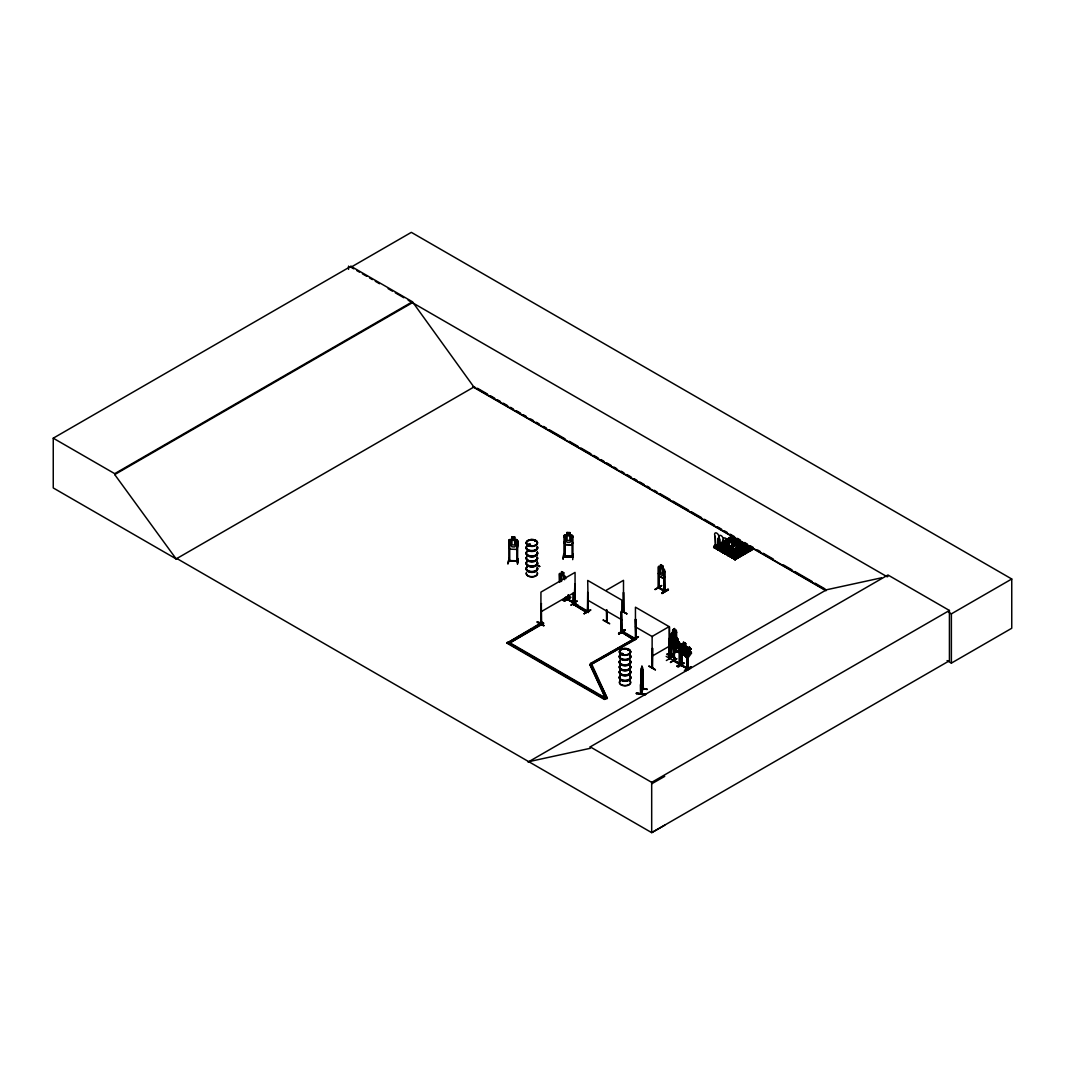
<?xml version="1.0" encoding="UTF-8"?>
<svg xmlns="http://www.w3.org/2000/svg" width="1065" height="1065" viewBox="0 0 1065 1065"><rect width="100%" height="100%" fill="white"/><g stroke="black" fill="none" stroke-linecap="round" stroke-linejoin="round"><path stroke-width="1.5" d="M718.276 538.184L717.704 547.503L718.276 538.184A3.022 1.757 59.5 0 0 718.276 534.697A3.022 1.757 59.5 0 0 715.227 532.979A3.022 1.757 59.5 0 0 715.227 536.454L715.56 546.518L715.587 545.719M722.057 550.019L722.642 540.687A3.022 1.757 59.5 0 0 722.642 537.213A3.022 1.757 59.5 0 0 719.581 535.482A3.022 1.757 59.5 0 0 719.581 538.97L720.073 548.874L720.606 547.889M722.19 549.939L722.642 540.687M725.491 550.858L724.054 551.284L724.027 541.539A3.022 1.757 59.5 0 1 724.027 538.051A3.022 1.757 59.5 0 1 727.076 539.782A3.022 1.757 59.5 0 1 727.076 543.256L726.503 552.575C722.216 551.936 725.784 550.112 725.465 550.991M731.216 555.304L731.788 545.972A3.022 1.757 59.5 0 0 731.788 542.498A3.022 1.757 59.5 0 0 728.74 540.767A3.022 1.757 59.5 0 0 728.74 544.255C727.408 554.745 731.668 552.722 728.926 554.239M735.649 557.86L736.101 548.621A3.022 1.757 59.5 0 0 736.101 545.134A3.022 1.757 59.5 0 0 733.053 543.416A3.022 1.757 59.5 0 0 733.053 546.904L733.186 546.824A3.022 1.757 59.5 0 1 733.186 543.336A3.022 1.757 59.5 0 1 736.235 545.054A3.022 1.757 59.5 0 1 736.235 548.542L735.782 557.78C730.936 556.476 736.581 555.757 733 556.316M676.661 647.24L674.385 644.565L673.626 641.05L671.815 642.115L674.558 646.934L675.929 646.136L673.187 641.276L673.732 644.139L671.176 642.475L673.772 644.897L674.558 648.518L674.411 645.284L676.794 647.307M642.448 677.234C644.724 663.495 637.855 697.389 642.328 677.194M642.328 686.432L642.235 689.375L642.408 680.029M645.403 694.167C617.9 690.706 664.014 697.016 636.537 693.435M715.161 545.986L716.279 545.959L716.013 548.182L716.639 545.506L715.254 546.159L716.106 545.879M719.341 548.608L720.938 547.942L719.714 548.369L720.459 548.488L720.366 550.698L719.527 550.059L719.527 547.903L720.113 548.329M641.396 692.836L641.396 693.608L641.037 692.929M642.954 688.988L641.263 693.954M719.381 550.139L719.381 547.996L720.06 549.007L720.965 547.996M729.352 554.186L729.152 552.748L729.086 554.306M729.126 553.8L731.349 555.224C725.984 554.679 730.563 551.537 729.671 555.903L728.686 555.344L728.686 553.188L729.845 553.201M733.186 556.329C734.038 554.825 734.384 561.388 734.065 555.863M733.625 556.875L733.838 556.17M734.544 556.316L734.184 555.704L734.637 556.223M508.884 546.704L509.802 549.154L516.765 549.394C517.79 546.625 519.48 541.646 516.738 539.622L509.869 539.462L508.99 540.248M509.682 541.473L508.844 541.619L509.682 541.473L509.749 561.361L508.764 561.348M507.925 563.811L509.097 558.206L507.965 563.758M511.852 537.04L514.821 537.106L514.715 539.662L516.192 540.541L516.192 545.067L514.715 546.944L511.946 546.824L510.468 544.827L510.468 540.301L511.946 539.556L511.852 536.986L514.821 537.106M517.776 561.694L516.951 561.721C520.772 559.551 506.514 562.014 509.589 561.149M511.852 539.462L508.884 540.208L508.844 561.322M508.777 560.416L509.749 560.43L508.764 560.629M514.821 539.529L516.738 539.622M516.884 541.779L517.697 541.819L516.884 541.779L516.951 561.721M516.911 560.749L509.749 560.643L517.776 560.975M516.951 561.694L517.683 561.694M517.457 564.21L518.136 558.593L517.51 563.838M564.037 535.602L564.982 534.776L571.878 535.096L572.917 536.054L572.917 557.181L563.918 556.795L564.037 535.602L564.982 534.776M564.037 542.165L564.943 544.614L571.892 544.934L572.917 542.511M564.796 537.106L564.011 536.893L564.796 537.106L564.796 556.809M564.943 544.614L571.838 544.787M563.771 554.013L563.052 559.258L563.758 554.053M567.006 534.87L567.006 532.447L569.961 532.58L569.961 535.003M569.961 532.58L569.855 535.136L571.333 536.014L571.333 540.541L569.855 542.418L567.086 542.285L565.608 540.274L565.608 535.762L567.086 535.016L567.099 532.527M572.038 537.253L572.85 537.293L572.038 537.253L572.091 557.168M571.918 557.141L571.998 556.462M572.704 559.644L573.276 554.08M641.05 676.488L641.356 677.593L641.929 666.184L640.731 672.827L640.771 693.981L642.568 688.23L647.267 689.321M642.222 689.335L640.677 693.302L640.691 683.504M640.584 684.941L640.797 683.584M603.283 620.03L609.726 623.757L603.149 620.123M648.984 665.984L655.414 669.632M648.984 666.291L655.388 670.005M640.797 684.089L641.183 682.439M728.966 544.135L719.048 550.538L729.126 544.668M740.095 549.553L738.391 549.979M636.537 693.129L636.444 693.794M687.71 647.879L686.792 646.708L691.451 653.204L688.509 657.291L686.805 658.024L682.452 652.765L685.82 646.535L686.845 646.748M682.532 652.765L682.945 650.569L685.927 646.588M528.36 544.614L529.185 544.548M529.691 544.854L529.025 544.401M535.189 540.86C534.67 541.353 536.121 541.246 535.069 540.9M622.892 653.95L621.601 653.391M627.924 650.329L628.709 650.382L628.044 650.276M667.209 654.389C690.32 665.013 652.06 646.668 674.358 657.571M667.462 654.15L674.624 657.318M667.475 653.83L674.624 657.012M676.701 638.627L676.461 631.944L674.757 644.991L675.809 647.547L677.753 648.678L678.804 647.347L677.899 638.907C674.078 634.54 677.313 642.448 674.385 639.28L673.692 639.745M715.4 546.398L716.718 545.839L715.281 545.892M724.386 551.324L724.44 550.019L724.959 553.174M734.065 556.476L734.291 555.757L732.973 555.837L732.973 557.993M543.629 625.781C533.019 620.908 537.04 619.963 543.895 625.581M543.922 625.554L537.186 622.12M725.119 550.365L725.292 551.044L723.974 550.459L723.827 552.708L723.827 550.552L724.826 550.805M728.766 554.013L729.485 553.853L729.671 555.903M671.576 655.268L671.775 645.576M641.449 668.82L641.809 667.822M642.035 668.62L642.435 667.475L641.037 671.389M642.781 669.752L642.408 689.428M641.356 675.649L641.915 669.552L641.223 693.954M641.263 693.235L642.568 688.948M679.151 651.833L679.923 649.863M677.833 641.37L679.257 642.115L674.385 639.28L673.719 639.865L674.291 649.091L679.204 651.94L679.989 649.916M664.733 576.764L663.961 578.748L659.182 575.939L658.476 573.21L659.049 576.032L664.014 578.867L664.733 576.871M686.858 656.333L687.564 654.376L686.912 656.439L681.88 653.657L681.214 650.875L681.946 653.604L686.978 656.399M641.782 680.894L641.809 678.338L641.103 680.029L641.583 679.137M641.21 680.961L641.583 679.949M640.691 683.57L642.222 679.616M641.103 683.251L641.689 681.693L641.103 687.777M729.405 552.881L727.661 554.932L730.39 556.476L730.39 555.451L732.387 554.572L730.643 555.597L730.643 557.008L727.142 555.211L730.191 553.494L728.859 553.654M670.471 662.523L676.581 658.769M724.719 550.725L725.411 550.871M590.649 610.165L584.352 613.573M654.935 589.411L661.658 585.497L655.255 589.491M632.024 640.637L638.441 636.617L633.103 640.145M661.591 585.803L655.215 589.517M638.388 636.923L634.54 639.146M678.099 667.169L684.422 663.082M681.161 665.479L681.28 644.338L681.959 643.846L687.564 647.919M681.84 646.109L681.241 645.776L682.053 645.976L682.053 665.652M687.617 669.073L687.511 668.314M676.461 638.507L675.769 630.027L670.883 634.514L670.963 655.734L676.461 650.928M675.902 639.186L672.374 632.49L670.817 634.487L671.469 642.954M588.133 612.082L587.64 611.35L587.427 612.269L587.707 592.393L588.359 612.468L587.64 612.069M621.68 631.252L620.962 630.839L621.893 631.838L620.975 631.638L621.68 631.971L621.827 600.128L587.707 580.425L588.293 612.402M658.37 587.827L664.733 591.461L664.36 590.236M659.302 587.387L658.37 587.108L659.089 587.521M635.805 639.32L635.446 619.151L635.872 639.359L635.379 638.095M658.702 587.734L665.039 591.341L664.374 571.293L664.094 591.088L664.374 571.293M669.353 657.97L668.687 657.624L669.419 658.01M565.036 598.117C567.885 598.104 563.465 597.878 565.768 597.771M568.484 599.062L567.538 598.81L568.257 599.209M573.516 592.859L573.21 602.83L574.181 602.337L568.257 599.422M674.212 660.526L673.613 660.154L674.318 661.285L674.478 647.986M679.257 642.115L679.989 643.406L679.989 664.587L679.696 663.362M673.839 660.753L680.202 664.387L679.497 663.322M541.073 623.052L540.874 623.81L540.94 592.1L575.06 572.398L575.06 604.148L574.195 604.321L574.9 603.908M574.301 603.509L574.594 603.669M672.787 629.921L674.598 628.563L672.707 629.881L671.775 640.651M652.086 668.088L652.139 636.431L669.206 626.579L669.366 658.729L669.432 638.681M669.246 657.851L668.887 657.717M669.299 658.689L669.126 658.223M744.408 552.415C740.96 550.259 745.673 554.439 742.678 552.415M744.408 552.615L742.664 552.043M689.814 650.449L690.945 648.904M691.052 648.931L689.974 650.435L690.453 652.033L688.456 654.842L686.672 654.922L684.928 652.832L684.862 650.515L686.858 647.693L688.15 648.319L689.188 646.681L690.985 648.971M528.413 544.548L528.613 545.227M528.746 544.401L529.478 544.787M535.069 541.419L535.123 541.06M621.334 653.977L621.574 653.431M675.902 651.341C683.118 653.737 676.874 643.473 674.611 640.451L673.573 639.839L670.151 641.809L674.145 649.93M675.876 652.02L676.328 650.941M652.685 667.529L652.379 668.261L652.645 648.359M671.789 655.507L671.003 654.895M540.74 623.584L541.579 623.398M575.033 604.135L574.794 603.229M563.891 556.769L564.024 555.823L572.943 556.276M540.714 623.571L541.286 603.615L541.513 623.518M529.505 545.293L528.04 545.067L528.879 544.441M622.745 653.977L621.734 653.883M628.749 650.222L628.124 650.209M671.629 633.276L672.787 632.344M671.522 635.605L671.522 640.531M676.701 632.051L675.956 632.317M680.269 653.164L673.373 649.823M671.522 645.457L671.203 655.84L676.768 650.995M559.431 581.703L559.471 573.689L560.137 573.21L565.701 577.35L565.022 576.032M659.142 566.234L658.396 566.753L658.436 587.947L658.476 566.713L659.182 566.327L664.067 569.029L664.733 570.347L664.6 591.461M681.28 644.445L681.999 643.939M715.613 545.746L715.64 544.947L713.896 545.972L713.657 547.437L731.029 536.893L734.264 538.717L731.029 537.146L726.783 539.835M717.344 549.513L713.896 547.25L714.721 548.049M728.354 539.236L731.908 537.932L717.557 546.332M716.332 548.941L734.278 538.97M724.307 545.027L716.958 549.287L717.131 547.796L718.875 546.771L716.878 547.65L716.878 548.675L714.149 547.144L715.893 545.08M731.668 546.092L738.884 541.912L738.617 541.233L735.383 539.409L718.036 549.993L718.263 548.488L719.993 547.463M718.076 549.993L724.613 546.917M735.209 539.875L738.617 541.486L730.683 546.159M718.902 550.299L718.236 549.78L721.724 552.029L728.886 547.809M735.383 539.662L736.274 540.448M735.556 540.075L732.92 541.885M720.885 551.404L723.228 549.287L721.245 550.166L721.245 551.191L718.502 549.647L718.502 548.621M720.832 551.364L729.458 546.345M738.458 541.686L738.005 541.127L733.678 543.776M722.722 552.509L722.696 551.044L722.949 552.216L725.678 553.76L727.422 551.71L727.675 553.134M733.572 547.224L723.521 553.134L722.682 552.336L726.184 554.585L743.33 544.481L739.656 542.444M733.905 548.914C731.855 548.222 722.869 557.394 725.931 552.881L727.675 551.856M733.878 548.741L725.052 553.96L725.957 554.319M722.429 552.495L739.829 542.231L743.064 544.055L735.755 548.475M744.542 544.947L748.043 547.197L730.816 557.288L747.776 546.758L744.542 544.947L731.429 552.682M744.368 545.16L731.509 552.748M744.914 545.453L727.608 555.504L744.741 545.387M747.776 546.758L729.845 556.729M752.209 549.087L734.877 559.658L752.223 549.327L748.975 547.516L731.588 557.78L748.975 547.25L752.209 549.087L752.476 549.766L735.09 559.578M732.294 558.193L748.216 548.874M749.161 547.916L749.813 548.302L748.975 547.516M750.199 549.979L734.198 559.245L734.917 559.658L735.09 558.166L736.834 557.141L734.837 558.02L734.837 559.045L732.108 557.501L733.599 555.304L733.519 556.502M751.996 549.513L751.344 549.127L752.223 549.327M683.424 642.235L685.567 643.42L683.424 642.235L682.359 649.557L683.424 652.086L685.434 653.191L686.499 651.847L685.501 643.46M685.501 645.883L685.567 643.42M682.452 652.765L686.805 658.024M691.185 651.887L691.451 653.204M681.906 665.332L681.174 664.733L681.906 665.132M690.999 666.757C676.035 673.799 691.478 670.378 690.945 666.703M508.87 560.376L508.924 561.375M623.504 611.989L623.504 592.286L623.757 612.175M606.944 621.8L606.664 610.178M564.104 556.569L572.943 556.995M572.85 556.502L564.077 556.09M715.227 536.454L715.547 546.278L717.837 547.423M719.581 538.97L719.794 548.515M715.294 546.305L715.973 546.185M725.252 543.043L723.095 541.819L724.839 540.541M729.618 541.712L726.383 539.888L728.127 538.597L731.362 540.687L728.127 538.597M729.285 537.918C738.817 542.112 724.679 538.424 731.029 536.893M713.883 547.397L724.027 541.539M724.147 541.792L713.923 547.423M714.269 547.769L731.655 537.505M716.252 548.874L733.639 538.61M718.103 548.289L734.264 538.717M726.956 543.39L734.304 539.13M721.591 546.957L724.453 545.267L721.657 546.984M729.192 543.057L727.448 544.335M732.893 543.616L730.75 542.138L732.48 541.113L735.715 542.95L732.48 541.113M733.639 540.434C743.17 544.614 729.032 540.94 735.383 539.409M724.586 546.758L718.489 550.219M728.886 553.893L728.74 544.255M731.282 542.591L736.008 540.022M720.606 551.39L729.432 546.185M733.718 543.656L738.005 541.127M721.524 551.75L729.605 546.585M730.683 545.906L732.427 545.134M733.891 544.055L738.617 541.233M721.098 551.683L729.685 546.611M721.311 551.803L728.66 547.543M731.309 545.906L738.844 541.912M733.639 545.613L731.895 546.904M736.927 543.683L740.162 545.773L736.927 543.683L735.183 544.708L738.418 546.798L735.183 544.961M738.085 543.004C747.617 547.184 733.466 543.509 739.829 541.965M722.922 552.788L728.66 549.407M735.715 545.16L739.829 542.231M740.455 542.578L723.574 553.134M736.474 547.21L742.438 543.683M736.487 547.237L742.478 543.856M725.478 554.213L728.34 552.522M743.064 543.802L736.874 547.703M728.793 552.469L725.931 554.293M735.13 548.728L743.077 544.042M725.758 554.372L728.819 552.629M736.607 549.367C746.139 553.547 731.988 549.873 738.351 548.342L741.586 550.419L738.351 548.342M739.895 547.423C749.427 551.617 735.276 547.942 741.639 546.398L744.874 548.488L741.639 546.398M742.798 545.719C752.329 549.899 738.178 546.225 744.542 544.694M745.167 545.307L728.287 555.85M728.061 555.584L745.167 545.44M730.044 556.689L747.776 546.518M741.054 551.923C750.585 556.116 736.434 552.442 742.798 550.898L746.019 552.988L742.798 550.898M744.342 549.993C753.874 554.186 739.722 550.512 746.086 548.968L749.307 551.058L746.086 548.968M747.244 548.289C756.776 552.469 742.625 548.795 748.975 547.25M747.803 548.781L732.014 558.033L749.614 547.863M748.442 549.141L732.64 558.393L732.108 556.476M734.198 559.245L751.597 548.968M536.92 565.102L539.809 566.34M539.489 566.58L536.92 564.703M541.513 603.735L540.714 603.948M574.195 604.321L574.834 584.246L574.421 604.441M577.203 605.213L572.145 601.925M587.521 612.282L588.279 592.726M658.649 568.031L659.235 568.364M662.696 568.257L662.696 565.835L663.615 574.275L662.563 575.606L660.58 574.488L659.528 571.945L659.528 567.419L660.58 567.206L660.58 564.623L662.696 565.835M583.993 613.786L590.702 609.859M664.959 571.625L664.161 571.426M658.716 586.988L658.995 588.239L659.235 573.289M621.068 631.665L621.254 611.776L621.507 631.918M664.733 590.742L659.089 587.72L664.693 590.742M661.738 592.886L668.128 589.198L661.738 592.886L662.097 593.498L668.447 589.73L662.097 593.471M621.601 632.171L634.394 640.172L621.601 632.171L622.839 631.452L635.632 638.84L590.037 665.066L635.632 639.453L636.018 619.484M618.605 633.768L625.009 629.668L618.605 633.356L618.965 633.968L625.315 630.2L618.965 633.955M618.645 633.382L624.982 629.641M635.579 638.135L635.752 638.627M668.767 638.654L669.566 638.854L668.767 638.654L668.767 658.436M666.344 660.513L672.787 656.799M176.95 558.553L176.258 558.965L53.25 487.943L53.25 438.181L350.971 266.29L412.435 301.768L473.898 387.021L825.801 590.196M350.971 266.29L350.971 267.209L411.343 232.356L1011.75 579.001L1011.75 628.257L951.378 663.109L947.065 660.606M53.25 438.181L114.714 473.659L412.435 301.768M664.72 825.215L651.687 832.644L176.87 558.513L176.164 558.912L114.714 474.577L412.435 302.686M176.164 558.912L474.591 386.622M561.574 571.612L563.665 572.824L561.574 571.612L561.574 574.195L560.523 574.394L561.574 581.463M559.405 573.729L559.658 581.57M559.658 575.007L560.23 575.34M565.342 578.295L565.914 578.628M565.049 597.572L565.928 597.585M540.94 611.803L575.06 592.1M565.981 597.651L565.675 598.503M562.679 599.875L569.109 596.2L562.719 599.928M564.104 601.099L570.853 597.199L564.45 600.9M564.37 601.206L570.494 597.412M568.191 594.962L568.257 599.928L568.404 594.842M570.853 605L577.283 600.926L571.213 605.186M607.343 698.44L590.489 663.468L591.741 664.187L607.343 698.44L604.401 699.425L506.927 643.154L542.298 622.12L543.549 623.451L509.416 643.154L543.549 622.839M573.516 604.414L574.754 603.695L587.561 611.084L586.309 611.803L573.516 604.414L586.309 612.415L587.561 611.696L577.603 605.945M506.927 643.154L508.178 641.822L605.652 698.094L607.343 697.828M509.603 641.609L530.929 629.295M533.778 627.658L542.298 622.732L543.549 623.451M573.516 605.027L574.754 604.308M606.438 590.17L623.504 580.319L623.491 612.322M724.093 551.377L724.892 551.231M621.601 632.783L622.839 631.452M590.489 663.468L633.143 639.453M590.489 664.081L631.731 640.278M669.685 638.654L671.23 637.775L673.919 640.904L677.1 648.199L675.729 648.998L673.826 647.36L669.685 638.654L671.23 641.197M652.139 656.133L669.206 646.282M506.927 642.541L604.401 698.813L605.652 698.094L590.037 664.454M528.08 762.087L826.507 589.784L881.487 577.829M528.773 761.675L590.236 748.309L590.236 746.885L887.957 574.994L949.421 610.471L949.421 660.753L651.687 832.644L651.687 782.362L949.421 610.471M887.957 576.418L887.265 576.831L408.148 300.21M948.529 612.202L951.378 613.853L1011.75 579.001M673.652 639.799L673.679 660.992L679.923 664.547L679.923 643.446M677.899 638.907L675.809 637.842M674.252 641.543L673.679 641.21L674.318 661.285M673.652 646.295L674.291 649.091M679.35 644.511L680.136 644.711L679.35 644.511L679.377 664.267M679.204 651.94L674.345 649.038M673.679 660.194L680.202 663.735M676.914 665.984L683.65 662.843L677.234 666.544M676.941 666.331L683.371 662.643M651.687 783.8L664.72 776.372M670.218 643.007L670.231 641.769M671.482 654.602L676.142 651.66L671.309 655.082M676.248 652.126L674.198 649.89M671.309 655.8L671.269 636.098M738.378 549.354L739.083 549.181M574.794 603.948L574.834 584.246M541.286 603.615L541.353 623.278M622.319 653.857L621.814 654.309M606.624 621.654L606.438 610.045M652.392 668.234L652.432 648.226M628.244 650.023L628.789 650.036M687.205 668.527L687.937 668.9L687.857 655.76M565.275 597.958L565.448 597.292M567.765 598.676L568.058 599.888M679.497 664.041L679.563 647.666M571.852 602.031L578.242 605.399M578.295 605.705L571.838 602.005M621.814 653.338L622.799 653.577M572.85 557.221L572.85 556.276M681.467 664.64L681.707 665.811M687.71 668.341L682.119 665.199M658.969 588.199L659.009 568.497M635.379 638.814L636.111 639.2M567.925 599.449L573.223 602.297M573.875 593.325L573.942 603.216L574.102 593.192M673.905 660.779L673.905 647.653M676.847 658.862L670.511 662.244M642.634 667.808L642.475 689.414L642.408 688.629M640.731 679.337L641.037 681.187M642.821 688.509L647.24 689.454L642.475 688.696M636.524 693.528L645.417 694.566M640.464 684.955L640.571 691.478M687.045 668.008L681.44 665.306L681.36 644.405M739.35 548.994L739.975 549.846L738.604 550.059M739.589 549.26L738.378 549.154L738.391 550.179M681.56 665.372L687.817 668.833M687.364 668.594L687.271 657.078M587.96 611.829L587.521 611.576M635.459 638.814L635.446 607.183L669.566 626.886L669.632 658.596L668.993 658.223M573.742 603.176L567.552 599.595L567.605 596.28M725.318 551.031L724.559 550.898M728.54 555.424L728.54 553.281L729.765 553.827M674.531 628.523L674.544 631.106L676.421 630.493M674.598 630.986L675.383 631.212L675.383 635.738L674.465 638.348L672.761 639.612L671.855 638.348M687.644 649.317L687.045 648.998L687.058 668.78M726.383 539.636L729.618 541.459M730.75 542.138L733.971 543.975M723.095 541.566L725.252 542.777M715.028 545.48L716.159 545.946M724.48 551.284L726.636 552.495M727.661 553.907L727.435 555.224M716.159 548.102L715.028 547.636L715.174 545.387M734.118 558.459L733.133 557.9L733.133 555.744M731.855 557.621L735.263 559.844M660.58 564.783L662.563 565.914M536.96 564.982L539.582 566.473M590.343 610.059L584.299 613.586M621.8 631.745L621.254 611.776M621.72 610.511L626.859 613.879L621.467 610.778M621.734 610.817L626.872 613.76M666.171 656.373L672.587 660.02M350.971 267.209L353.833 268.859M356.695 270.51L359.557 272.161M362.406 273.812L366.693 276.288M369.555 277.938L372.417 279.589M375.279 281.24L379.566 283.716M388.139 288.668L392.426 291.144M395.288 292.795L403.861 297.734M477.466 388.272L487.517 394.077M490.393 395.741L494.706 398.23M497.568 399.881L500.444 401.545M503.319 403.196L507.632 405.685M510.508 407.349L513.37 409.013M516.245 410.664L520.559 413.153M523.434 414.818L526.296 416.468M530.61 418.958L533.485 420.622M536.361 422.272L539.223 423.937M543.536 426.426L546.412 428.077M549.287 429.741L565.089 438.86M569.389 441.349L578.015 446.328M580.878 447.979L590.942 453.783M593.804 455.447L598.117 457.937M600.993 459.587L603.868 461.252M606.744 462.916L611.044 465.392M613.919 467.056L616.795 468.72M621.095 471.196L623.97 472.86M626.846 474.524L631.159 477.014M634.034 478.664L636.897 480.328M639.772 481.979L644.085 484.469M646.961 486.133L649.823 487.783M654.136 490.273L657.012 491.937M659.887 493.588L669.938 499.392M672.814 501.056L688.616 510.175M691.478 511.839L701.542 517.643M704.404 519.294L714.469 525.112M717.331 526.762L721.644 529.252M724.519 530.916L727.395 532.567M730.27 534.231L734.57 536.72M737.446 538.371L740.321 540.035M744.621 542.524L747.497 544.175M750.372 545.839L753.248 547.49M757.561 549.979L760.423 551.643M763.299 553.294L773.35 559.112M783.414 564.916L792.027 569.881M794.903 571.546L812.142 581.49M815.005 583.154L825.069 588.958M472.953 386.888L826.014 590.729M635.446 626.886L652.499 636.737M587.707 600.128L621.827 619.83M625.688 633.702L635.632 639.453M563.026 600.46L569.429 596.773L562.679 600.274M509.616 643.26L597.052 693.741M599.914 695.392L605.652 698.094M590.236 746.885L651.687 782.362M674.544 660.646L679.377 663.548M574.102 602.976L567.831 599.435L567.831 596.147M681.28 665.545L687.71 669.06L687.644 647.879M571.825 535.229L572.81 536.081M606.983 621.055L606.691 621.973L606.944 610.005M691.012 667.076L684.742 670.844M733.665 556.369L733.838 555.451M715.573 546.105L715.64 544.947M719.98 548.515L723.228 550.565L723.228 549.287M588.346 611.683L588.359 612.468M590.037 665.066L605.652 698.707M678.498 647.4L679.43 650.169M671.629 642.887L670.937 640.97L671.589 643.007M640.797 688.616L641.103 689.721L641.809 678.338M733.186 546.824L733.505 556.649M951.378 613.853L951.378 663.109M736.834 557.141L736.834 558.419M736.581 556.995L736.581 558.02M732.387 554.572L732.387 555.85M732.134 554.426L732.134 555.451M727.422 551.71L727.422 552.735M722.975 549.141L722.975 550.166M718.875 546.771L718.875 548.049M718.622 546.625L718.622 547.65M682.053 645.976L682.119 665.718M676.355 630.467L676.208 639M675.942 651.221L675.902 652.06M668.993 638.521L668.887 658.436M642.954 669.286L643.02 689.055M641.929 666.184L642.009 668.753M641.423 667.875L641.13 694.061M573.289 592.992L573.289 602.923M564.823 536.933L564.903 556.822M564.583 579.759L563.665 572.824M563.531 579.147L563.531 576.138L561.574 575.007L561.574 579.533M560.004 575.473L560.004 582.036M517.683 540.541L517.577 561.748M509.563 560.656L509.563 561.401M508.99 540.181L508.99 546.704M348.561 266.104L348.561 269.365M114.714 473.659L114.714 474.577M629.987 660.566A5.724 3.301 0 0 1 625.035 665.532A5.724 3.301 0 0 1 620.083 660.566M629.908 660.912A5.631 3.248 0 0 1 625.035 665.798A5.631 3.248 0 0 1 620.163 660.912M629.908 665.159A5.618 3.248 0 0 1 625.035 670.018A5.618 3.248 0 0 1 620.163 665.159M629.934 665.279A5.658 3.262 0 0 1 625.035 670.178A5.658 3.262 0 0 1 620.136 665.279M629.934 665.692A5.658 3.262 0 0 1 625.035 670.591A5.658 3.262 0 0 1 620.136 665.692M629.987 655.135A5.724 3.301 0 0 1 625.035 660.087A5.724 3.301 0 0 1 620.083 655.135M629.921 659.994A5.645 3.262 0 0 1 625.035 664.893A5.645 3.262 0 0 1 620.149 659.994M629.908 655.481A5.631 3.248 0 0 1 625.035 660.353A5.631 3.248 0 0 1 620.163 655.481M629.987 660.287A5.724 3.301 0 0 1 625.035 665.252A5.724 3.301 0 0 1 620.083 660.287M629.987 654.855A5.724 3.301 0 0 1 625.035 659.807A5.724 3.301 0 0 1 620.083 654.855M629.908 654.562A5.631 3.248 0 0 1 625.035 659.448A5.631 3.248 0 0 1 620.163 654.562M629.987 676.062A5.724 3.301 0 0 1 625.035 681.028A5.724 3.301 0 0 1 620.083 676.062M629.908 676.408A5.631 3.248 0 0 1 625.035 681.294A5.631 3.248 0 0 1 620.163 676.408M629.908 680.668A5.618 3.248 0 0 1 625.035 685.541A5.618 3.248 0 0 1 620.163 680.668M629.908 665.958A5.618 3.248 0 0 1 625.035 670.83A5.618 3.248 0 0 1 620.163 665.958M629.921 680.974A5.645 3.262 0 0 1 625.035 685.86A5.645 3.262 0 0 1 620.149 680.974M629.987 670.63A5.724 3.301 0 0 1 625.035 675.583A5.724 3.301 0 0 1 620.083 670.63M629.921 675.49A5.645 3.262 0 0 1 625.035 680.389A5.645 3.262 0 0 1 620.149 675.49M629.908 670.977A5.631 3.248 0 0 1 625.035 675.849A5.631 3.248 0 0 1 620.163 670.977M629.987 675.782A5.724 3.301 0 0 1 625.035 680.748A5.724 3.301 0 0 1 620.083 675.782M629.987 670.351A5.724 3.301 0 0 1 625.035 675.303A5.724 3.301 0 0 1 620.083 670.351M629.908 670.058A5.631 3.248 0 0 1 625.035 674.944A5.631 3.248 0 0 1 620.163 670.058M537.399 552.482A5.724 3.301 0 0 1 531.129 556.622A5.724 3.301 0 0 1 526.922 551.683M526.443 557.075A5.618 3.248 0 0 0 531.874 561.162A5.618 3.248 0 0 0 537.306 557.075A5.658 3.262 0 0 1 531.874 561.295A5.658 3.262 0 0 1 526.416 557.181M537.399 547.051A5.724 3.301 0 0 1 531.129 551.177A5.724 3.301 0 0 1 526.922 546.252M527.827 545.573A5.724 3.301 0 0 1 530.397 544.708M537.319 547.383A5.631 3.248 0 0 1 531.874 551.47A5.631 3.248 0 0 1 526.429 547.383M527.894 545.919A5.631 3.248 0 0 1 529.052 545.4M537.399 552.202A5.724 3.301 0 0 1 531.129 556.343A5.724 3.301 0 0 1 526.922 551.404M537.399 546.771A5.724 3.301 0 0 1 531.129 550.898A5.724 3.301 0 0 1 526.922 545.972M527.827 545.293A5.724 3.301 0 0 1 530.397 544.428M537.319 546.465A5.631 3.248 0 0 1 531.874 550.565A5.631 3.248 0 0 1 526.429 546.465M527.894 545.014A5.631 3.248 0 0 1 530.41 544.162M537.319 552.815A5.631 3.248 0 0 1 531.874 556.915A5.631 3.248 0 0 1 526.429 552.815M537.319 551.91A5.631 3.248 0 0 1 531.874 555.997A5.631 3.248 0 0 1 526.429 551.91M537.306 557.408A5.618 3.248 0 0 1 531.874 561.495A5.618 3.248 0 0 1 526.443 557.408M537.399 567.978A5.724 3.301 0 0 1 531.129 572.118A5.724 3.301 0 0 1 526.922 567.179M537.293 557.874A5.605 3.235 0 0 1 531.874 561.947A5.605 3.235 0 0 1 526.456 557.874M537.306 572.571A5.618 3.248 0 0 1 531.874 576.658A5.618 3.248 0 0 1 526.443 572.571M537.399 562.546A5.724 3.301 0 0 1 531.129 566.673A5.724 3.301 0 0 1 526.922 561.748M537.399 567.698A5.724 3.301 0 0 1 531.129 571.838A5.724 3.301 0 0 1 526.922 566.899M537.399 562.267A5.724 3.301 0 0 1 531.129 566.394A5.724 3.301 0 0 1 526.922 561.468M537.319 562.879A5.631 3.248 0 0 1 531.874 566.966A5.631 3.248 0 0 1 526.429 562.879M537.319 561.961A5.631 3.248 0 0 1 531.874 566.061A5.631 3.248 0 0 1 526.429 561.961M537.319 568.311A5.631 3.248 0 0 1 531.874 572.411A5.631 3.248 0 0 1 526.429 568.311M537.319 567.405A5.631 3.248 0 0 1 531.874 571.492A5.631 3.248 0 0 1 526.429 567.405M537.319 572.877A5.631 3.248 0 0 1 531.874 576.977A5.631 3.248 0 0 1 526.429 572.877M728.606 544.335A3.022 1.757 59.5 0 1 728.606 540.847A3.022 1.757 59.5 0 1 731.655 542.578A3.022 1.757 59.5 0 1 731.655 546.052M687.577 648.811L687.564 651.261L690.12 651.793L687.71 652.1L687.737 655.334L687.111 651.98L684.462 651.5L686.952 651.168L686.952 648.079L687.577 648.811M687.79 648.825L685.793 651.634L687.524 653.724L689.521 650.915L687.79 648.825M689.348 647.44L690.107 649.277L689.348 647.44M674.158 629.282L673.067 630.906L674.158 629.282M674.465 631.878L672.761 633.143L672.761 637.669L674.465 636.404L674.465 631.878M734.451 539.369L727.315 543.589L734.477 539.409M671.23 638.454L670.351 638.96L670.83 639.825L671.722 639.32L671.23 638.454M514.222 537.625L512.438 537.545L512.438 538.357L514.222 538.437L514.222 537.625M514.715 540.474L511.946 540.354L511.946 544.881L514.715 545L514.715 540.474M569.362 533.099L567.578 533.019L567.578 533.818L569.362 533.911L569.362 533.099M569.855 535.948L567.086 535.828L567.086 540.341L569.855 540.474L569.855 535.948M685.075 643.699L683.783 642.994L685.075 644.511L685.075 643.699M685.434 646.735L683.424 645.616L683.424 650.143L685.434 651.261L685.434 646.735M662.204 566.114L660.939 565.395L662.204 566.926L662.204 566.114M662.563 569.136L660.58 568.018L660.58 572.544L662.563 573.662L662.563 569.136M563.172 573.103L561.921 572.371L563.172 573.915L563.172 573.103M677.407 639.186L676.155 638.454L677.407 639.998L677.407 639.186M677.753 642.222L675.809 641.077L675.809 645.603L677.753 646.748L677.753 642.222M622.226 654.442A5.618 3.248 0 0 0 630.653 651.634A5.618 3.248 0 0 0 622.226 648.825A5.618 3.248 0 0 0 622.226 654.442M622.226 654.922A5.618 3.248 0 0 0 630.653 652.113A5.618 3.248 0 0 0 622.226 649.291A5.618 3.248 0 0 0 622.226 654.922M622.213 654.642A5.658 3.262 0 0 0 630.693 651.82A5.658 3.262 0 0 0 622.213 648.984A5.658 3.262 0 0 0 622.213 654.642M529.052 545.573A5.645 3.262 0 0 0 537.519 542.751A5.645 3.262 0 0 0 529.052 539.915A5.645 3.262 0 0 0 529.052 545.573A5.618 3.248 0 0 0 537.492 542.751A5.618 3.248 0 0 0 529.065 539.942A5.618 3.248 0 0 0 529.065 545.56M527.907 545.506A5.605 3.235 0 0 0 537.293 544.055A5.605 3.235 0 0 0 530.423 540.088A5.605 3.235 0 0 0 527.907 545.506"/></g></svg>
